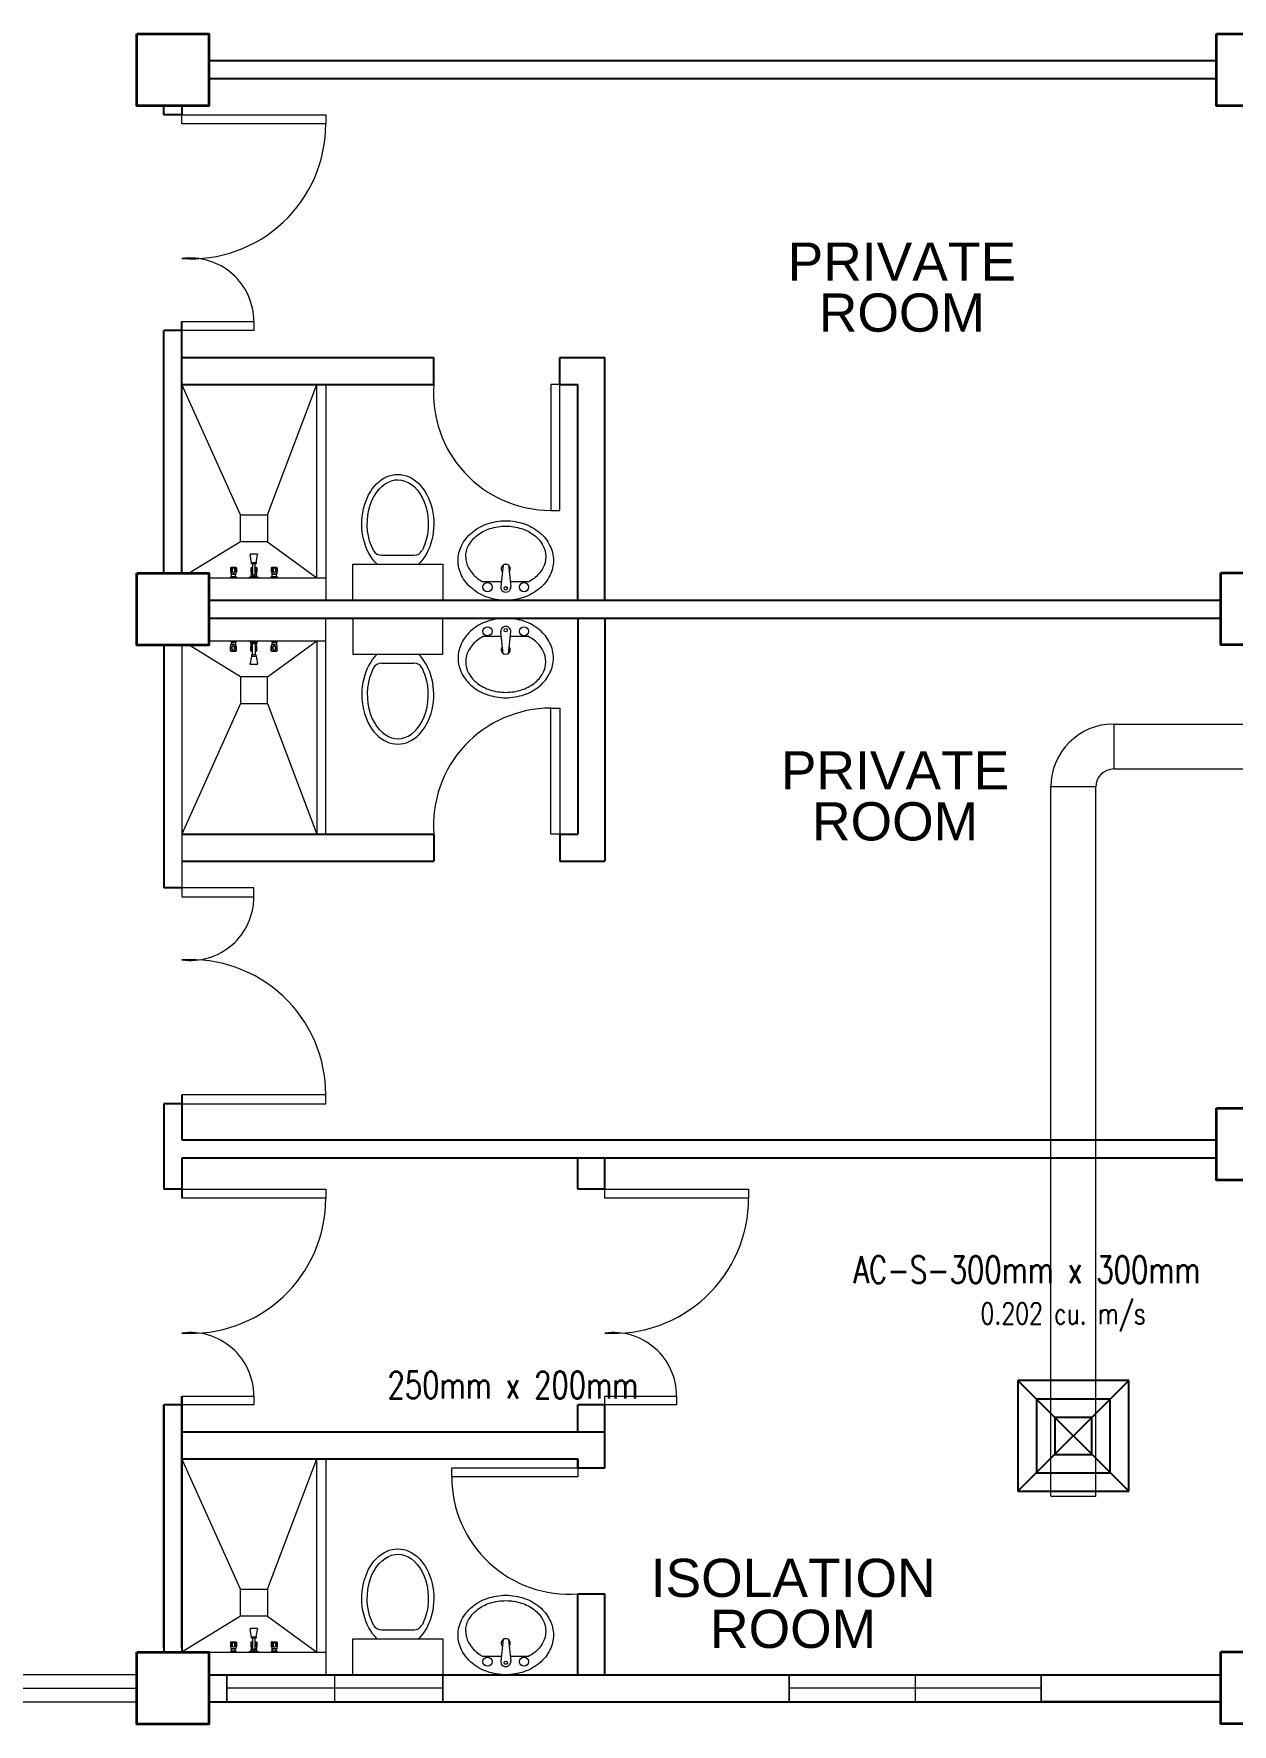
# Model space of a CAD drawing. Header units: millimetres. Extents: x -116 to 421, y 1 to 342.
# Drawn here: x 238.5 to 245.16, y 108.76 to 118.16 of the extents above; entities that cross this region are included whole.
import ezdxf

# ---------------------------------------------------------------- set-up
doc = ezdxf.new("R2010")
doc.units = ezdxf.units.MM
doc.header["$MEASUREMENT"] = 0
doc.layers.add('ahu line', color=7, linetype='Continuous', lineweight=20)
for name, color, linetype in [('diffuser', 7, 'Continuous'), ('ducting label', 7, 'Continuous'), ('label', 7, 'Continuous'), ('Legends', 7, 'Continuous')]:
    doc.layers.add(name, color=color, linetype=linetype)
doc.styles.add('Arch-Dim', font='simplex.shx', dxfattribs={"width": 0.75})
doc.styles.add('SWISSLT175', font='swissl.ttf', dxfattribs={"height": 0.175})

# ---------------------------------------------------------------- blocks, each defined once
blk = doc.blocks.new('AC-S-12')
at = {"layer": 'diffuser'}
for p, q in [((-0.15, 0.15), (0.15, -0.15)), ((0.15, 0.15), (-0.15, -0.15)), ((-0.15, 0.15), (-0.15, -0.15)), ((0.15, 0.15), (-0.15, 0.15)), ((0.15, -0.15), (0.15, 0.15)), ((-0.1, 0.1), (-0.1, -0.1)), ((0.1, 0.1), (-0.1, 0.1)), ((0.1, -0.1), (0.1, 0.1)), ((-0.05, 0.05), (-0.05, -0.05)), ((0.05, 0.05), (-0.05, 0.05)), ((0.05, -0.05), (0.05, 0.05)), ((-0.05, -0.05), (0.05, -0.05)), ((-0.1, -0.1), (0.1, -0.1)), ((-0.15, -0.15), (0.15, -0.15))]:
    blk.add_line(p, q, dxfattribs=at)
for points in [[(-0.3582, 0.3582, 0, 0.0447, 0), (-0.2951, 0.295, 0, 0, 0), (-0.15, 0.15, 0, 0, 0)], [(0.3582, 0.3582, 0, 0.0447, 0), (0.2951, 0.295, 0, 0, 0), (0.15, 0.15, 0, 0, 0)], [(-0.3582, -0.3582, 0, 0.0447, 0), (-0.2951, -0.295, 0, 0, 0), (-0.15, -0.15, 0, 0, 0)], [(0.3582, -0.3582, 0, 0.0447, 0), (0.2951, -0.295, 0, 0, 0), (0.15, -0.15, 0, 0, 0)]]:
    blk.add_lwpolyline(points, format="xyseb", dxfattribs=at)
blk = doc.blocks.new('fcu')
at = {"layer": 'diffuser', "color": 7, "xscale": 2.052644456280903, "yscale": 2.052644456280903, "zscale": 2.052644456280903}
blk.add_blockref('AC-S-12', (0, 0), dxfattribs=at)

msp = doc.modelspace()

# ---------------------------------------------------------------- linework, layer by layer
at = {"color": 8, "lineweight": 25}
for p, q in [((245.0748, 118.0108), (239.4748, 118.0108)), ((245.0748, 117.9108), (239.4748, 117.9108)), ((239.2248, 117.7108), (239.2248, 117.7608)), ((239.3248, 117.7108), (239.2248, 117.7108)), ((239.3248, 117.7608), (239.3248, 117.7108)), ((239.3248, 115.1608), (239.3248, 116.5608)), ((239.2248, 115.1608), (239.2248, 116.5108)), ((239.3248, 116.5108), (239.2248, 116.5108)), ((239.2248, 115.1608), (239.2248, 116.5108)), ((239.4748, 115.0108), (245.0998, 115.0108)), ((239.4748, 114.9108), (245.0998, 114.9108)), ((239.2248, 114.7608), (239.2248, 113.4108)), ((239.3248, 113.4108), (239.2248, 113.4108)), ((239.3248, 112.2608), (239.3248, 112.0108)), ((239.2248, 112.2108), (239.2248, 111.9608)), ((239.3248, 112.2108), (239.2248, 112.2108)), ((239.2248, 111.9608), (239.2248, 111.7358)), ((239.3248, 112.0108), (245.0748, 112.0108)), ((239.3248, 111.9108), (239.3248, 111.6858)), ((239.3248, 111.9108), (245.0748, 111.9108)), ((239.3248, 111.7358), (239.2248, 111.7358)), ((239.3248, 110.5858), (239.3248, 109.1608)), ((239.3248, 109.1858), (239.3248, 110.5858)), ((239.2248, 110.5358), (239.2248, 109.1608)), ((239.2248, 109.1858), (239.2248, 110.5358)), ((239.3248, 110.5358), (239.2248, 110.5358)), ((239.2248, 109.1858), (239.2248, 110.5358)), ((239.4748, 109.0358), (245.0998, 109.0358)), ((239.4748, 108.8858), (245.0998, 108.8858)), ((245.0998, 108.8858), (244.0998, 108.8858))]:
    msp.add_line(p, q, dxfattribs=at)
at = {"color": 8, "lineweight": 25, "ltscale": 0.3}
for p, q in [((239.3248, 116.3608), (240.7248, 116.3608)), ((240.7248, 116.2108), (240.7248, 116.3608)), ((241.4248, 116.3608), (241.6748, 116.3608)), ((241.4248, 116.2108), (241.4248, 116.3608)), ((241.6748, 115.0108), (241.6748, 116.3608)), ((239.3248, 116.2108), (240.7248, 116.2108)), ((241.4248, 116.2108), (241.5248, 116.2108)), ((241.5248, 115.0108), (241.5248, 116.2108)), ((241.5248, 114.9108), (241.5248, 113.7108)), ((241.6748, 114.9108), (241.6748, 113.5608)), ((239.3248, 113.7108), (240.7248, 113.7108)), ((240.7248, 113.7108), (240.7248, 113.5608)), ((241.4248, 113.7108), (241.5248, 113.7108)), ((241.4248, 113.7108), (241.4248, 113.5608)), ((239.3248, 113.5608), (240.7248, 113.5608)), ((241.4248, 113.5608), (241.6748, 113.5608)), ((239.3248, 110.3858), (241.6748, 110.3858)), ((241.4248, 110.3858), (241.6748, 110.3858)), ((241.6748, 110.1858), (241.6748, 110.3858)), ((239.3248, 110.2358), (241.5248, 110.2358)), ((241.4248, 110.2358), (241.5248, 110.2358)), ((241.5248, 110.1858), (241.5248, 110.2358)), ((241.5248, 109.0358), (241.5248, 109.4858)), ((241.6748, 109.0358), (241.6748, 109.4858))]:
    msp.add_line(p, q, dxfattribs=at)
at = {"color": 8, "lineweight": 9, "ltscale": 0.3}
for p, q in [((239.6498, 115.4858), (239.3248, 116.2108)), ((239.7998, 115.4858), (240.0748, 116.2108)), ((239.6498, 115.3358), (239.3655, 115.1608)), ((239.7998, 115.3358), (240.0748, 115.1358)), ((239.7998, 114.5858), (240.0748, 114.7858)), ((239.6498, 114.5858), (239.3655, 114.7608)), ((239.6498, 114.4358), (239.3248, 113.7108)), ((239.7998, 114.4358), (240.0748, 113.7108)), ((239.6498, 109.5108), (239.3248, 110.2358)), ((239.7998, 109.5108), (240.0748, 110.2358)), ((239.6498, 109.3608), (239.3248, 109.1608)), ((239.7998, 109.3608), (240.0748, 109.1608))]:
    msp.add_line(p, q, dxfattribs=at)
at = {"color": 8, "lineweight": 9}
for p, q in [((239.3248, 115.2608), (239.3248, 115.1608)), ((239.7125, 115.2212), (239.704, 115.2631)), ((239.7442, 115.2676), (239.7054, 115.2676)), ((239.7371, 115.2212), (239.7457, 115.2631)), ((240.4342, 115.2608), (240.6152, 115.2608)), ((239.2248, 115.2108), (239.2248, 115.1608)), ((239.5981, 115.193), (239.5945, 115.1911)), ((239.5945, 115.1911), (239.6279, 115.1911)), ((239.5945, 115.1911), (239.5945, 115.1691)), ((239.5945, 115.1691), (239.5967, 115.165)), ((239.5972, 115.1632), (239.5972, 115.1573)), ((239.5972, 115.1573), (239.6252, 115.1574)), ((239.5972, 115.1573), (239.5979, 115.1551)), ((239.5979, 115.1551), (239.6244, 115.1551)), ((239.598, 115.1691), (239.6053, 115.1691)), ((239.5981, 115.1945), (239.6243, 115.1945)), ((239.5981, 115.1945), (239.5981, 115.193)), ((239.5981, 115.193), (239.6243, 115.193)), ((239.5981, 115.1822), (239.5981, 115.1701)), ((239.5998, 115.1433), (239.5998, 115.1551)), ((239.6051, 115.1823), (239.6051, 115.1702)), ((239.6244, 115.1691), (239.6171, 115.1691)), ((239.6172, 115.1823), (239.6172, 115.1702)), ((239.6226, 115.1433), (239.6226, 115.1551)), ((239.6243, 115.1945), (239.6243, 115.193)), ((239.6243, 115.193), (239.6279, 115.1911)), ((239.6243, 115.1822), (239.6243, 115.1701)), ((239.6252, 115.1574), (239.6244, 115.1551)), ((239.6252, 115.1632), (239.6252, 115.1574)), ((239.6279, 115.1691), (239.6257, 115.165)), ((239.6279, 115.1911), (239.6279, 115.1691)), ((239.7422, 115.1512), (239.7074, 115.1512)), ((239.7074, 115.1512), (239.7074, 115.1416)), ((239.7118, 115.193), (239.7082, 115.1911)), ((239.7082, 115.1911), (239.7172, 115.1911)), ((239.7082, 115.1911), (239.7082, 115.1691)), ((239.7082, 115.1691), (239.7104, 115.165)), ((239.7108, 115.1632), (239.7108, 115.1574)), ((239.7108, 115.1574), (239.7173, 115.1574)), ((239.7108, 115.1574), (239.7116, 115.1551)), ((239.7116, 115.1691), (239.7172, 115.1691)), ((239.7116, 115.1551), (239.7173, 115.1551)), ((239.7117, 115.1823), (239.7117, 115.1701)), ((239.7118, 115.1945), (239.7172, 115.1945)), ((239.7118, 115.1945), (239.7118, 115.193)), ((239.7118, 115.193), (239.7172, 115.193)), ((239.7125, 115.2136), (239.7125, 115.2212)), ((239.7125, 115.2212), (239.7371, 115.2212)), ((239.7125, 115.2212), (239.7371, 115.2212)), ((239.7371, 115.2136), (239.7125, 115.2136)), ((239.7135, 115.1512), (239.7135, 115.1551)), ((239.7172, 115.2136), (239.7173, 115.1512)), ((239.7173, 115.1512), (239.7324, 115.1512)), ((239.7324, 115.1512), (239.7324, 115.2136)), ((239.7324, 115.1945), (239.7379, 115.1945)), ((239.7324, 115.193), (239.7379, 115.193)), ((239.7324, 115.1911), (239.7415, 115.1911)), ((239.738, 115.1691), (239.7324, 115.1691)), ((239.7324, 115.1574), (239.7388, 115.1574)), ((239.7324, 115.1551), (239.7381, 115.1551)), ((239.7362, 115.1512), (239.7362, 115.1551)), ((239.7371, 115.2212), (239.7371, 115.2136)), ((239.7379, 115.1945), (239.7379, 115.193)), ((239.7379, 115.193), (239.7415, 115.1911)), ((239.7379, 115.1823), (239.7379, 115.1701)), ((239.7388, 115.1574), (239.7381, 115.1551)), ((239.7388, 115.1632), (239.7388, 115.1574)), ((239.7415, 115.1691), (239.7393, 115.165)), ((239.7415, 115.1911), (239.7415, 115.1691)), ((239.7422, 115.1416), (239.7422, 115.1512)), ((239.8254, 115.193), (239.8218, 115.1911)), ((239.8218, 115.1911), (239.8218, 115.1691)), ((239.8218, 115.1911), (239.8551, 115.1911)), ((239.8218, 115.1691), (239.824, 115.165)), ((239.8244, 115.1632), (239.8244, 115.1574)), ((239.8244, 115.1574), (239.8525, 115.1574)), ((239.8244, 115.1574), (239.8252, 115.1551)), ((239.8252, 115.1691), (239.8326, 115.1691)), ((239.8252, 115.1551), (239.8517, 115.1551)), ((239.8254, 115.1945), (239.8254, 115.193)), ((239.8254, 115.1945), (239.8515, 115.1945)), ((239.8254, 115.193), (239.8515, 115.193)), ((239.8254, 115.1823), (239.8254, 115.1701)), ((239.8271, 115.1434), (239.8271, 115.1551)), ((239.8324, 115.1824), (239.8324, 115.1702)), ((239.8517, 115.1691), (239.8444, 115.1691)), ((239.8445, 115.1824), (239.8445, 115.1702)), ((239.8498, 115.1434), (239.8498, 115.1551)), ((239.8515, 115.1945), (239.8515, 115.193)), ((239.8515, 115.193), (239.8551, 115.1911)), ((239.8515, 115.1823), (239.8515, 115.1701)), ((239.8525, 115.1574), (239.8517, 115.1551)), ((239.8525, 115.1632), (239.8525, 115.1574)), ((239.8551, 115.1691), (239.8529, 115.165)), ((239.8551, 115.1911), (239.8551, 115.1691)), ((240.2748, 115.0108), (240.2748, 115.2108)), ((240.2748, 115.2108), (240.7748, 115.2108)), ((240.7748, 115.2108), (240.7748, 115.0108)), ((241.1103, 115.2087), (241.097, 115.0868)), ((241.1393, 115.2087), (241.1527, 115.0868)), ((239.4748, 115.1358), (240.1248, 115.1358)), ((239.5941, 115.1365), (239.5976, 115.1433)), ((239.5941, 115.1365), (239.6282, 115.1365)), ((239.5941, 115.1365), (239.5941, 115.1358)), ((239.5941, 115.1358), (239.6282, 115.1358)), ((239.5976, 115.1433), (239.6248, 115.1433)), ((239.6282, 115.1365), (239.6248, 115.1433)), ((239.6282, 115.1365), (239.6282, 115.1358)), ((239.7074, 115.1416), (239.6959, 115.1358)), ((239.6959, 115.1358), (239.7538, 115.1358)), ((239.7422, 115.1416), (239.7074, 115.1416)), ((239.7074, 115.1416), (239.7422, 115.1416)), ((239.7538, 115.1358), (239.7422, 115.1416)), ((239.8214, 115.1365), (239.8248, 115.1434)), ((239.8214, 115.1365), (239.8214, 115.1358)), ((239.8214, 115.1365), (239.8555, 115.1365)), ((239.8214, 115.1358), (239.8555, 115.1358)), ((239.8248, 115.1434), (239.8521, 115.1434)), ((239.8555, 115.1365), (239.8521, 115.1434)), ((239.8555, 115.1365), (239.8555, 115.1358)), ((241.1004, 115.1128), (240.9982, 115.1128)), ((240.7748, 115.0108), (240.2748, 115.0108)), ((240.2748, 114.9108), (240.2748, 114.7108)), ((240.7748, 114.9108), (240.2748, 114.9108)), ((240.7748, 114.7108), (240.7748, 114.9108)), ((239.4748, 114.7858), (240.1248, 114.7858)), ((239.5941, 114.7858), (239.6282, 114.7858)), ((239.5941, 114.785), (239.5941, 114.7858)), ((239.5941, 114.785), (239.6282, 114.785)), ((239.5941, 114.785), (239.5976, 114.7782)), ((239.5976, 114.7782), (239.6248, 114.7782)), ((239.5998, 114.7782), (239.5998, 114.7665)), ((239.6226, 114.7782), (239.6226, 114.7665)), ((239.6282, 114.785), (239.6248, 114.7782)), ((239.6282, 114.785), (239.6282, 114.7858)), ((239.7074, 114.78), (239.6959, 114.7858)), ((239.6959, 114.7858), (239.7538, 114.7858)), ((239.7422, 114.78), (239.7074, 114.78)), ((239.7074, 114.7703), (239.7074, 114.78)), ((239.7074, 114.78), (239.7422, 114.78)), ((239.7538, 114.7858), (239.7422, 114.78)), ((239.7422, 114.78), (239.7422, 114.7703)), ((239.8214, 114.785), (239.8214, 114.7858)), ((239.8214, 114.7858), (239.8555, 114.7858)), ((239.8214, 114.785), (239.8248, 114.7782)), ((239.8214, 114.785), (239.8555, 114.785)), ((239.8248, 114.7782), (239.8521, 114.7782)), ((239.8271, 114.7782), (239.8271, 114.7664)), ((239.8498, 114.7782), (239.8498, 114.7664)), ((239.8555, 114.785), (239.8521, 114.7782)), ((239.8555, 114.785), (239.8555, 114.7858)), ((241.1004, 114.8088), (240.9982, 114.8088)), ((241.1103, 114.7129), (241.097, 114.8347)), ((241.1393, 114.7129), (241.1527, 114.8347)), ((239.5945, 114.7525), (239.5967, 114.7565)), ((239.5945, 114.7305), (239.5945, 114.7525)), ((239.5945, 114.7305), (239.6279, 114.7305)), ((239.5981, 114.7286), (239.5945, 114.7305)), ((239.5972, 114.7642), (239.5979, 114.7665)), ((239.5972, 114.7642), (239.6252, 114.7642)), ((239.5972, 114.7583), (239.5972, 114.7642)), ((239.5979, 114.7665), (239.6244, 114.7665)), ((239.598, 114.7525), (239.6053, 114.7525)), ((239.5981, 114.7393), (239.5981, 114.7514)), ((239.5981, 114.7286), (239.6243, 114.7286)), ((239.5981, 114.7271), (239.5981, 114.7286)), ((239.5981, 114.7271), (239.6243, 114.7271)), ((239.6051, 114.7392), (239.6051, 114.7513)), ((239.6244, 114.7524), (239.6171, 114.7524)), ((239.6172, 114.7392), (239.6172, 114.7513)), ((239.6243, 114.7393), (239.6243, 114.7514)), ((239.6243, 114.7286), (239.6279, 114.7305)), ((239.6243, 114.7271), (239.6243, 114.7286)), ((239.6252, 114.7642), (239.6244, 114.7665)), ((239.6252, 114.7583), (239.6252, 114.7642)), ((239.6279, 114.7524), (239.6257, 114.7565)), ((239.6279, 114.7305), (239.6279, 114.7524)), ((239.7125, 114.7004), (239.704, 114.6585)), ((239.7422, 114.7703), (239.7074, 114.7703)), ((239.7082, 114.7524), (239.7104, 114.7565)), ((239.7082, 114.7305), (239.7082, 114.7524)), ((239.7082, 114.7305), (239.7172, 114.7305)), ((239.7118, 114.7286), (239.7082, 114.7305)), ((239.7108, 114.7642), (239.7116, 114.7665)), ((239.7108, 114.7642), (239.7173, 114.7642)), ((239.7108, 114.7583), (239.7108, 114.7642)), ((239.7116, 114.7665), (239.7173, 114.7665)), ((239.7116, 114.7524), (239.7172, 114.7524)), ((239.7117, 114.7393), (239.7117, 114.7514)), ((239.7118, 114.7286), (239.7172, 114.7286)), ((239.7118, 114.7271), (239.7118, 114.7286)), ((239.7118, 114.7271), (239.7172, 114.7271)), ((239.7125, 114.708), (239.7125, 114.7004)), ((239.7371, 114.708), (239.7125, 114.708)), ((239.7125, 114.7004), (239.7371, 114.7004)), ((239.7125, 114.7004), (239.7371, 114.7004)), ((239.7135, 114.7703), (239.7135, 114.7665)), ((239.7172, 114.708), (239.7173, 114.7703)), ((239.7173, 114.7703), (239.7324, 114.7703)), ((239.7324, 114.7703), (239.7324, 114.708)), ((239.7324, 114.7665), (239.7381, 114.7665)), ((239.7324, 114.7642), (239.7388, 114.7642)), ((239.738, 114.7524), (239.7324, 114.7524)), ((239.7324, 114.7305), (239.7415, 114.7305)), ((239.7324, 114.7286), (239.7379, 114.7286)), ((239.7324, 114.7271), (239.7379, 114.7271)), ((239.7362, 114.7703), (239.7362, 114.7665)), ((239.7371, 114.7004), (239.7371, 114.708)), ((239.7371, 114.7004), (239.7457, 114.6585)), ((239.7379, 114.7393), (239.7379, 114.7514)), ((239.7379, 114.7286), (239.7415, 114.7305)), ((239.7379, 114.7271), (239.7379, 114.7286)), ((239.7388, 114.7642), (239.7381, 114.7665)), ((239.7388, 114.7583), (239.7388, 114.7642)), ((239.7415, 114.7524), (239.7393, 114.7565)), ((239.7415, 114.7305), (239.7415, 114.7524)), ((239.8218, 114.7524), (239.824, 114.7565)), ((239.8218, 114.7305), (239.8218, 114.7524)), ((239.8254, 114.7286), (239.8218, 114.7305)), ((239.8218, 114.7305), (239.8551, 114.7305)), ((239.8244, 114.7642), (239.8252, 114.7664)), ((239.8244, 114.7583), (239.8244, 114.7642)), ((239.8244, 114.7642), (239.8525, 114.7642)), ((239.8252, 114.7664), (239.8517, 114.7664)), ((239.8252, 114.7524), (239.8326, 114.7524)), ((239.8254, 114.7393), (239.8254, 114.7514)), ((239.8254, 114.727), (239.8254, 114.7286)), ((239.8254, 114.7286), (239.8515, 114.7286)), ((239.8254, 114.727), (239.8515, 114.727)), ((239.8324, 114.7392), (239.8324, 114.7513)), ((239.8517, 114.7524), (239.8444, 114.7524)), ((239.8445, 114.7392), (239.8445, 114.7513)), ((239.8515, 114.7393), (239.8515, 114.7514)), ((239.8515, 114.7286), (239.8551, 114.7305)), ((239.8515, 114.727), (239.8515, 114.7286)), ((239.8525, 114.7642), (239.8517, 114.7664)), ((239.8525, 114.7583), (239.8525, 114.7642)), ((239.8551, 114.7524), (239.8529, 114.7565)), ((239.8551, 114.7305), (239.8551, 114.7524)), ((240.2748, 114.7108), (240.7748, 114.7108)), ((239.7442, 114.6539), (239.7054, 114.6539)), ((240.4342, 114.6608), (240.6152, 114.6608)), ((239.2248, 111.7358), (239.2248, 111.7858)), ((239.7125, 109.2462), (239.704, 109.2881)), ((239.7442, 109.2926), (239.7054, 109.2926)), ((239.7125, 109.2386), (239.7125, 109.2462)), ((239.7125, 109.2462), (239.7371, 109.2462)), ((239.7125, 109.2462), (239.7371, 109.2462)), ((239.7371, 109.2386), (239.7125, 109.2386)), ((239.7172, 109.2386), (239.7173, 109.1762)), ((239.7324, 109.1762), (239.7324, 109.2386)), ((239.7371, 109.2462), (239.7457, 109.2881)), ((239.7371, 109.2462), (239.7371, 109.2386)), ((240.2748, 109.0358), (240.2748, 109.2358)), ((240.2748, 109.2358), (240.7748, 109.2358)), ((240.4342, 109.2858), (240.6152, 109.2858)), ((240.7748, 109.2358), (240.7748, 109.0358)), ((241.1103, 109.2337), (241.097, 109.1118)), ((241.1393, 109.2337), (241.1527, 109.1118)), ((239.4748, 109.1608), (240.1248, 109.1608)), ((239.5941, 109.1615), (239.5976, 109.1683)), ((239.5941, 109.1615), (239.6282, 109.1615)), ((239.5941, 109.1615), (239.5941, 109.1608)), ((239.5941, 109.1608), (239.6282, 109.1608)), ((239.5981, 109.218), (239.5945, 109.2161)), ((239.5945, 109.2161), (239.6279, 109.2161)), ((239.5945, 109.2161), (239.5945, 109.1941)), ((239.5945, 109.1941), (239.5967, 109.19)), ((239.5972, 109.1882), (239.5972, 109.1823)), ((239.5972, 109.1823), (239.6252, 109.1824)), ((239.5972, 109.1823), (239.5979, 109.1801)), ((239.5976, 109.1683), (239.6248, 109.1683)), ((239.5979, 109.1801), (239.6244, 109.1801)), ((239.598, 109.1941), (239.6053, 109.1941)), ((239.5981, 109.2195), (239.6243, 109.2195)), ((239.5981, 109.2195), (239.5981, 109.218)), ((239.5981, 109.218), (239.6243, 109.218)), ((239.5981, 109.2072), (239.5981, 109.1951)), ((239.5998, 109.1683), (239.5998, 109.1801)), ((239.6051, 109.2073), (239.6051, 109.1952)), ((239.6244, 109.1941), (239.6171, 109.1941)), ((239.6172, 109.2073), (239.6172, 109.1952)), ((239.6226, 109.1683), (239.6226, 109.1801)), ((239.6243, 109.2195), (239.6243, 109.218)), ((239.6243, 109.218), (239.6279, 109.2161)), ((239.6243, 109.2072), (239.6243, 109.1951)), ((239.6252, 109.1824), (239.6244, 109.1801)), ((239.6282, 109.1615), (239.6248, 109.1683)), ((239.6252, 109.1882), (239.6252, 109.1824)), ((239.6279, 109.1941), (239.6257, 109.19)), ((239.6279, 109.2161), (239.6279, 109.1941)), ((239.6282, 109.1615), (239.6282, 109.1608)), ((239.7074, 109.1666), (239.6959, 109.1608)), ((239.6959, 109.1608), (239.7538, 109.1608)), ((239.7422, 109.1762), (239.7074, 109.1762)), ((239.7074, 109.1762), (239.7074, 109.1666)), ((239.7422, 109.1666), (239.7074, 109.1666)), ((239.7074, 109.1666), (239.7422, 109.1666)), ((239.7118, 109.218), (239.7082, 109.2161)), ((239.7082, 109.2161), (239.7172, 109.2161)), ((239.7082, 109.2161), (239.7082, 109.1941)), ((239.7082, 109.1941), (239.7104, 109.19)), ((239.7108, 109.1882), (239.7108, 109.1824)), ((239.7108, 109.1824), (239.7173, 109.1824)), ((239.7108, 109.1824), (239.7116, 109.1801)), ((239.7116, 109.1941), (239.7172, 109.1941)), ((239.7116, 109.1801), (239.7173, 109.1801)), ((239.7117, 109.2073), (239.7117, 109.1951)), ((239.7118, 109.2195), (239.7172, 109.2195)), ((239.7118, 109.2195), (239.7118, 109.218)), ((239.7118, 109.218), (239.7172, 109.218)), ((239.7135, 109.1762), (239.7135, 109.1801)), ((239.7173, 109.1762), (239.7324, 109.1762)), ((239.7324, 109.2195), (239.7379, 109.2195)), ((239.7324, 109.218), (239.7379, 109.218)), ((239.7324, 109.2161), (239.7415, 109.2161)), ((239.738, 109.1941), (239.7324, 109.1941)), ((239.7324, 109.1824), (239.7388, 109.1824)), ((239.7324, 109.1801), (239.7381, 109.1801)), ((239.7362, 109.1762), (239.7362, 109.1801)), ((239.7379, 109.2195), (239.7379, 109.218)), ((239.7379, 109.218), (239.7415, 109.2161)), ((239.7379, 109.2073), (239.7379, 109.1951)), ((239.7388, 109.1824), (239.7381, 109.1801)), ((239.7388, 109.1882), (239.7388, 109.1824)), ((239.7415, 109.1941), (239.7393, 109.19)), ((239.7415, 109.2161), (239.7415, 109.1941)), ((239.7422, 109.1666), (239.7422, 109.1762)), ((239.7538, 109.1608), (239.7422, 109.1666)), ((239.8214, 109.1615), (239.8248, 109.1684)), ((239.8214, 109.1615), (239.8214, 109.1608)), ((239.8214, 109.1615), (239.8555, 109.1615)), ((239.8214, 109.1608), (239.8555, 109.1608)), ((239.8254, 109.218), (239.8218, 109.2161)), ((239.8218, 109.2161), (239.8218, 109.1941)), ((239.8218, 109.2161), (239.8551, 109.2161)), ((239.8218, 109.1941), (239.824, 109.19)), ((239.8244, 109.1882), (239.8244, 109.1824)), ((239.8244, 109.1824), (239.8525, 109.1824)), ((239.8244, 109.1824), (239.8252, 109.1801)), ((239.8248, 109.1684), (239.8521, 109.1684)), ((239.8252, 109.1941), (239.8326, 109.1941)), ((239.8252, 109.1801), (239.8517, 109.1801)), ((239.8254, 109.2195), (239.8254, 109.218)), ((239.8254, 109.2195), (239.8515, 109.2195)), ((239.8254, 109.218), (239.8515, 109.218)), ((239.8254, 109.2073), (239.8254, 109.1951)), ((239.8271, 109.1684), (239.8271, 109.1801)), ((239.8324, 109.2074), (239.8324, 109.1952)), ((239.8517, 109.1941), (239.8444, 109.1941)), ((239.8445, 109.2074), (239.8445, 109.1952)), ((239.8498, 109.1684), (239.8498, 109.1801)), ((239.8515, 109.2195), (239.8515, 109.218)), ((239.8515, 109.218), (239.8551, 109.2161)), ((239.8515, 109.2073), (239.8515, 109.1951)), ((239.8525, 109.1824), (239.8517, 109.1801)), ((239.8555, 109.1615), (239.8521, 109.1684)), ((239.8525, 109.1882), (239.8525, 109.1824)), ((239.8551, 109.1941), (239.8529, 109.19)), ((239.8551, 109.2161), (239.8551, 109.1941)), ((239.8555, 109.1615), (239.8555, 109.1608)), ((241.1004, 109.1378), (240.9982, 109.1378)), ((239.0748, 109.0358), (236.3748, 109.0358)), ((236.3748, 108.9608), (239.0748, 108.9608)), ((239.4748, 109.0358), (239.5748, 109.0358)), ((239.5748, 109.0358), (239.5748, 108.8858)), ((240.7748, 108.9608), (239.5748, 108.9608)), ((240.1748, 108.8858), (240.1748, 109.0358)), ((240.7748, 109.0358), (240.2748, 109.0358)), ((240.7748, 108.8858), (240.7748, 109.0358)), ((242.6998, 109.0358), (242.6998, 108.8858)), ((244.0998, 108.9608), (242.6998, 108.9608)), ((243.3998, 109.0358), (243.3998, 108.8858)), ((244.0998, 108.8858), (244.0998, 109.0358)), ((236.3748, 108.8858), (239.0748, 108.8858)), ((239.5748, 108.8858), (240.1748, 108.8858)), ((240.1748, 108.8858), (240.7748, 108.8858))]:
    msp.add_line(p, q, dxfattribs=at)
at = {"color": 8, "lineweight": 13}
for p, q in [((239.3248, 114.7608), (239.3248, 113.3608)), ((239.3248, 111.7858), (239.3248, 111.7358))]:
    msp.add_line(p, q, dxfattribs=at)
at = {"color": 8, "linetype": 'Continuous', "lineweight": 25}
for p, q in [((241.5248, 111.7358), (241.5248, 111.9108)), ((241.6748, 111.7358), (241.6748, 111.9108)), ((241.6748, 111.7358), (241.5248, 111.7358)), ((241.5248, 110.3858), (241.5248, 110.5358)), ((241.6748, 110.5358), (241.5248, 110.5358)), ((241.6748, 110.3858), (241.6748, 110.5358)), ((241.5248, 110.2358), (241.5248, 110.1858)), ((241.5248, 110.1858), (241.6748, 110.1858)), ((241.5248, 109.4858), (241.6748, 109.4858))]:
    msp.add_line(p, q, dxfattribs=at)
at = {"color": 8, "lineweight": 35}
for points in [[(239.0748, 118.1608), (239.4748, 118.1608), (239.4748, 117.7608), (239.0748, 117.7608)], [(245.0748, 118.1608), (245.4748, 118.1608), (245.4748, 117.7608), (245.0748, 117.7608)], [(239.0748, 115.1608), (239.4748, 115.1608), (239.4748, 114.7608), (239.0748, 114.7608)], [(245.0998, 115.1629), (245.4998, 115.1629), (245.4998, 114.7629), (245.0998, 114.7629)], [(245.0748, 112.1858), (245.4748, 112.1858), (245.4748, 111.7858), (245.0748, 111.7858)], [(239.0748, 109.1608), (239.4748, 109.1608), (239.4748, 108.7608), (239.0748, 108.7608)], [(245.0998, 109.1629), (245.4998, 109.1629), (245.4998, 108.7629), (245.0998, 108.7629)]]:
    msp.add_lwpolyline(points, close=True, dxfattribs=at)
at = {"color": 8, "lineweight": 13, "ltscale": 0.03}
for points in [[(239.3248, 117.6608), (239.3248, 117.7108), (240.1248, 117.7108), (240.1248, 117.6608)], [(239.3248, 116.5108), (239.3248, 116.5608), (239.7248, 116.5608), (239.7248, 116.5108)], [(241.4248, 116.2108), (241.3748, 116.2108), (241.3748, 115.5108), (241.4248, 115.5108)], [(241.4248, 113.7108), (241.3748, 113.7108), (241.3748, 114.4108), (241.4248, 114.4108)], [(239.3248, 113.4108), (239.3248, 113.3608), (239.7248, 113.3608), (239.7248, 113.4108)], [(239.3248, 112.2608), (239.3248, 112.2108), (240.1248, 112.2108), (240.1248, 112.2608)], [(239.3248, 111.6858), (239.3248, 111.7358), (240.1248, 111.7358), (240.1248, 111.6858)], [(241.6748, 111.6858), (241.6748, 111.7358), (242.4748, 111.7358), (242.4748, 111.6858)], [(239.3248, 110.5358), (239.3248, 110.5858), (239.7248, 110.5858), (239.7248, 110.5358)], [(241.6748, 110.5358), (241.6748, 110.5858), (242.0748, 110.5858), (242.0748, 110.5358)], [(241.5248, 110.1858), (241.5248, 110.1358), (240.8248, 110.1358), (240.8248, 110.1858)]]:
    msp.add_lwpolyline(points, close=True, dxfattribs=at)
at = {"color": 8, "lineweight": 9, "ltscale": 0.3}
for points in [[(240.0748, 115.1358), (240.0748, 116.2108), (240.1248, 116.2108), (240.1248, 115.0108), (240.1248, 115.0108)], [(240.0748, 114.7858), (240.0748, 113.7108), (240.1248, 113.7108), (240.1248, 114.9108), (240.1248, 114.9108)], [(240.0748, 109.1608), (240.0748, 110.2358), (240.1248, 110.2358), (240.1248, 109.0358), (240.1248, 109.0358)]]:
    msp.add_lwpolyline(points, dxfattribs=at)
at = {"color": 8, "lineweight": 9, "ltscale": 0.03}
for points in [[(239.7998, 115.3358), (239.6498, 115.3358), (239.6498, 115.4858), (239.7998, 115.4858)], [(239.7998, 114.5858), (239.6498, 114.5858), (239.6498, 114.4358), (239.7998, 114.4358)], [(239.7998, 109.3608), (239.6498, 109.3608), (239.6498, 109.5108), (239.7998, 109.5108)]]:
    msp.add_lwpolyline(points, close=True, dxfattribs=at)
at = {"color": 8, "lineweight": 9}
for points in [[(240.8598, 115.2318, -0.11576), (240.8792, 115.3143, -0.104047), (240.9374, 115.388, -0.090875), (241.0214, 115.4354, -0.083344), (241.1248, 115.4528, -0.083344), (241.2283, 115.4354, -0.090875), (241.3122, 115.388, -0.104047), (241.3705, 115.3143, -0.11576), (241.3898, 115.2318, -0.11576), (241.3705, 115.1493, -0.104047), (241.3122, 115.0755, -0.090875), (241.2283, 115.0281, -0.083344), (241.1248, 115.0108, -0.083344), (241.0214, 115.0281, -0.090875), (240.9374, 115.0755, -0.104047), (240.8792, 115.1493, -0.11576)], [(240.8598, 114.6898, 0.11576), (240.8792, 114.6073, 0.104047), (240.9374, 114.5335, 0.090875), (241.0214, 114.4861, 0.083344), (241.1248, 114.4688, 0.083344), (241.2283, 114.4861, 0.090875), (241.3122, 114.5335, 0.104047), (241.3705, 114.6073, 0.11576), (241.3898, 114.6898, 0.11576), (241.3705, 114.7723, 0.104047), (241.3122, 114.846, 0.090875), (241.2283, 114.8934, 0.083344), (241.1248, 114.9108, 0.083344), (241.0214, 114.8934, 0.090875), (240.9374, 114.846, 0.104047), (240.8792, 114.7723, 0.11576)], [(240.8598, 109.2568, -0.11576), (240.8792, 109.3393, -0.104047), (240.9374, 109.413, -0.090875), (241.0214, 109.4604, -0.083344), (241.1248, 109.4778, -0.083344), (241.2283, 109.4604, -0.090875), (241.3122, 109.413, -0.104047), (241.3705, 109.3393, -0.11576), (241.3898, 109.2568, -0.11576), (241.3705, 109.1743, -0.104047), (241.3122, 109.1005, -0.090875), (241.2283, 109.0531, -0.083344), (241.1248, 109.0358, -0.083344), (241.0214, 109.0531, -0.090875), (240.9374, 109.1005, -0.104047), (240.8792, 109.1743, -0.11576)]]:
    msp.add_lwpolyline(points, format="xyb", close=True, dxfattribs=at)
for points in [[(240.9023, 115.2528, -0.124838), (240.9182, 115.3153, -0.105788), (240.9675, 115.373, -0.086697), (241.0372, 115.4092, -0.076776), (241.1248, 115.4228, -0.076776), (241.2124, 115.4092, -0.086697), (241.2822, 115.373, -0.105788), (241.3315, 115.3153, -0.124838), (241.3473, 115.2528, -0.124838), (241.3315, 115.1902, -0.105788), (241.2822, 115.1326, -0.040067), (241.2514, 115.1128), (241.1492, 115.1128, -0.040067)], [(240.9023, 114.6688, 0.124838), (240.9182, 114.6062, 0.105788), (240.9675, 114.5486, 0.086697), (241.0372, 114.5123, 0.076776), (241.1248, 114.4988, 0.076776), (241.2124, 114.5123, 0.086697), (241.2822, 114.5486, 0.105788), (241.3315, 114.6062, 0.124838), (241.3473, 114.6688, 0.124838), (241.3315, 114.7313, 0.105788), (241.2822, 114.789, 0.040067), (241.2514, 114.8088), (241.1492, 114.8088, 0.040067)], [(240.9023, 109.2778, -0.124838), (240.9182, 109.3403, -0.105788), (240.9675, 109.398, -0.086697), (241.0372, 109.4342, -0.076776), (241.1248, 109.4478, -0.076776), (241.2124, 109.4342, -0.086697), (241.2822, 109.398, -0.105788), (241.3315, 109.3403, -0.124838), (241.3473, 109.2778, -0.124838), (241.3315, 109.2152, -0.105788), (241.2822, 109.1576, -0.040067), (241.2514, 109.1378), (241.1492, 109.1378, -0.040067)]]:
    msp.add_lwpolyline(points, format="xyb", dxfattribs=at)
for points in [[(239.5748, 109.0358), (240.7748, 109.0358), (240.7748, 108.8858), (239.5748, 108.8858)], [(242.6998, 109.0358), (244.0998, 109.0358), (244.0998, 108.8858), (242.6998, 108.8858)]]:
    msp.add_lwpolyline(points, close=True, dxfattribs=at)
for centre, radius in [((241.0232, 115.0838), 0.0255), ((241.1248, 115.0773), 0.0095), ((241.2264, 115.0838), 0.0255), ((241.0232, 114.8378), 0.0255), ((241.1248, 114.8443), 0.0095), ((241.2264, 114.8378), 0.0255), ((241.0232, 109.1088), 0.0255), ((241.2264, 109.1088), 0.0255), ((241.1248, 109.1023), 0.0095)]:
    msp.add_circle(centre, radius, dxfattribs=at)
at = {"color": 8, "lineweight": 13, "ltscale": 0.03}
for centre, radius, start, end in [((239.3733, 117.6608), 0.7516, 266.30478, 0), ((239.3717, 116.5608), 0.3531, 0, 97.62815), ((241.3748, 116.1626), 0.6518, 175.75781, 270), ((241.3748, 113.759), 0.6518, 90, 184.24219), ((239.3717, 113.3608), 0.3531, 262.37185, 0), ((239.3733, 112.2608), 0.7516, 0, 93.69522), ((239.3733, 111.6858), 0.7516, 266.30478, 0), ((241.7233, 111.6858), 0.7516, 266.30478, 0), ((239.3717, 110.5858), 0.3531, 0, 97.62815), ((241.7217, 110.5858), 0.3531, 0, 97.62815), ((241.4766, 110.1358), 0.6518, 180, 274.24219)]:
    msp.add_arc(centre, radius, start, end, dxfattribs=at)
at = {"color": 8, "lineweight": 9}
for centre, radius, start, end in [((240.4342, 115.3108), 0.05, 208.15006, 270), ((240.6152, 115.3108), 0.05, 270, 331.99164), ((241.0336, 115.2528), 0.1313, 180, 208.46356), ((241.0775, 115.2766), 0.1812, 208.46356, 232.61855), ((241.1248, 115.1857), 0.025, 126.30681, 221.20218), ((241.1248, 115.115), 0.0948, 81.20259, 98.79741), ((241.1248, 115.1857), 0.025, 71.37929, 108.62071), ((241.1248, 115.1857), 0.025, 318.79782, 53.69319), ((241.1062, 115.314), 0.2284, 232.61855, 241.79625), ((241.1248, 115.0838), 0.028, 173.75449, 6.24551), ((241.0775, 114.645), 0.1812, 127.38145, 151.53644), ((241.1062, 114.6075), 0.2284, 118.20375, 127.38145), ((241.1248, 114.8378), 0.028, 353.75449, 186.24551), ((241.0336, 114.6688), 0.1313, 151.53644, 180), ((241.1248, 114.7358), 0.025, 138.79782, 233.69319), ((241.1248, 114.8066), 0.0948, 261.20259, 278.79741), ((241.1248, 114.7358), 0.025, 251.37929, 288.62071), ((241.1248, 114.7358), 0.025, 306.30681, 41.20218), ((240.4342, 114.6108), 0.05, 90, 151.84994), ((240.6152, 114.6108), 0.05, 28.00836, 90), ((240.4342, 109.3358), 0.05, 208.15006, 270), ((240.6152, 109.3358), 0.05, 270, 331.99164), ((241.0336, 109.2778), 0.1313, 180, 208.46356), ((241.1248, 109.2107), 0.025, 126.30681, 221.20218), ((241.1248, 109.14), 0.0948, 81.20259, 98.79741), ((241.1248, 109.2107), 0.025, 71.37929, 108.62071), ((241.1248, 109.2107), 0.025, 318.79782, 53.69319), ((241.0775, 109.3016), 0.1812, 208.46356, 232.61855), ((241.1062, 109.339), 0.2284, 232.61855, 241.79625), ((241.1248, 109.1088), 0.028, 173.75449, 6.24551)]:
    msp.add_arc(centre, radius, start, end, dxfattribs=at)
at = {"color": 8, "lineweight": 9, "extrusion": (0, 0, -1)}
for centre in [(240.5248, 115.4358), (240.5248, 109.4608)]:
    msp.add_ellipse(centre, major_axis=(0, -0.275), ratio=0.727273, start_param=0.612555, end_param=5.670631, dxfattribs=at)
at = {"color": 8, "lineweight": 9}
for centre, major_axis, ratio, start_param, end_param in [((239.7075, 115.2644), (-0.00268, 0.00268), 1, -0.216453, 1.153609), ((239.5855, 114.7401), (0.00896, 0.00896), 1, -1.559299, -0.848214), ((239.5829, 114.7454), (0.0118, 0.0118), 1, -0.264769, -0.132543), ((239.5934, 114.7583), (0.00268, -0.00268), 1, 0.291344, 0.785286), ((239.5943, 114.7514), (0.00268, 0.00268), 1, -0.785511, -0.157871), ((239.6089, 114.7513), (0.00268, -0.00268), 1, 3.299239, 3.926878), ((239.6155, 114.74), (0.00738, -0.00738), 1, 4.000472, 4.78527), ((239.616, 114.7462), (0.00887, 0.00887), 1, 1.36743, 1.728443), ((239.6112, 114.7349), (0.00268, -0.00268), 1, 4.78527, 6.21008), ((239.6112, 114.7535), (0.00268, 0.00268), 1, 0.203142, 1.36743), ((239.6064, 114.7462), (0.00887, -0.00887), 1, 1.412925, 1.773938), ((239.6068, 114.74), (0.00738, 0.00738), 1, 4.639283, 5.424081), ((239.6135, 114.7513), (0.00268, -0.00268), 1, 0.785286, 1.412925), ((239.6281, 114.7514), (0.00268, -0.00268), 1, 3.299239, 3.926878), ((239.6369, 114.7401), (0.00896, -0.00896), 1, 3.989582, 4.700667), ((239.6394, 114.7454), (0.0118, 0.0118), 1, 1.703115, 1.83534), ((239.629, 114.7583), (0.00268, -0.00268), 1, 3.926878, 4.42082), ((239.6991, 114.7401), (0.00896, -0.00896), 1, 0.011497, 0.722582), ((239.6966, 114.7454), (0.0118, -0.0118), 1, 1.306028, 1.438253), ((239.707, 114.7583), (0.00268, 0.00268), 1, -1.279452, -0.785511), ((239.708, 114.7514), (0.00268, 0.00268), 1, -0.785511, -0.157871), ((239.7417, 114.7514), (0.00268, -0.00268), 1, 3.299239, 3.926878), ((239.7506, 114.7401), (0.00896, 0.00896), 1, 2.418785, 3.129871), ((239.7531, 114.7454), (0.0118, -0.0118), 1, 3.273911, 3.406137), ((239.7426, 114.7583), (0.00268, -0.00268), 1, 3.926878, 4.42082), ((239.8127, 114.7401), (0.00896, 0.00896), 1, -1.559299, -0.848214), ((239.8102, 114.7454), (0.0118, 0.0118), 1, -0.264769, -0.132543), ((239.8207, 114.7583), (0.00268, 0.00268), 1, -1.279452, -0.785511), ((239.8216, 114.7514), (0.00268, -0.00268), 1, 0.785286, 1.412925), ((239.8362, 114.7513), (0.00268, -0.00268), 1, 3.299239, 3.926878), ((239.8428, 114.7399), (0.00738, -0.00738), 1, 4.000472, 4.78527), ((239.8433, 114.7462), (0.00887, -0.00887), 1, 2.938226, 3.299239), ((239.8385, 114.7349), (0.00268, 0.00268), 1, 3.214474, 4.639283), ((239.8385, 114.7535), (0.00268, 0.00268), 1, 0.203142, 1.36743), ((239.8336, 114.7462), (0.00887, 0.00887), 1, -0.157871, 0.203142), ((239.8341, 114.7399), (0.00738, -0.00738), 1, 6.21008, 6.994878), ((239.8407, 114.7513), (0.00268, -0.00268), 1, 0.785286, 1.412925), ((239.8553, 114.7514), (0.00268, 0.00268), 1, 1.728443, 2.356082), ((239.8642, 114.7401), (0.00896, 0.00896), 1, 2.418785, 3.129871), ((239.8667, 114.7454), (0.0118, 0.0118), 1, 1.703115, 1.83534), ((239.8563, 114.7583), (0.00268, 0.00268), 1, 2.356082, 2.850023), ((240.5248, 114.4858), (0, 0.275), 0.727273, 0.612555, 5.670631), ((239.7421, 114.6571), (0.00268, -0.00268), 1, 6.066508, 7.43657), ((239.7075, 109.2894), (-0.00268, 0.00268), 1, -0.216453, 1.153609)]:
    msp.add_ellipse(centre, major_axis=major_axis, ratio=ratio, start_param=start_param, end_param=end_param, dxfattribs=at)
at = {"color": 8, "lineweight": 9, "extrusion": (4.99074e-41, 2.88216e-41, -1)}
for centre, major_axis, start_param, end_param in [((239.7421, 115.2644), (-0.00268, 0.00268), 1.354119, 2.724181), ((239.5855, 115.1814), (0.00896, 0.00896), 0.011497, 0.722582), ((239.5829, 115.1762), (-0.0118, 0.0118), 2.876824, 3.009049), ((239.5934, 115.1632), (-0.00268, 0.00268), 1.862141, 2.356082), ((239.5943, 115.1701), (-0.00268, 0.00268), 2.356082, 2.983721), ((239.6155, 115.1816), (0.00738, 0.00738), 4.000472, 4.78527), ((239.6089, 115.1702), (0.00268, 0.00268), 3.299239, 3.926878), ((239.616, 115.1753), (-0.00887, 0.00887), 4.509022, 4.870036), ((239.6112, 115.1866), (0.00268, 0.00268), -1.497915, -0.073106), ((239.6112, 115.168), (0.00268, 0.00268), 1.773938, 2.938226), ((239.6064, 115.1753), (-0.00887, 0.00887), 2.983721, 3.344735), ((239.6068, 115.1816), (-0.00738, 0.00738), 1.497691, 2.282489), ((239.6135, 115.1702), (0.00268, 0.00268), 0.785286, 1.412925), ((239.6369, 115.1814), (-0.00896, 0.00896), 5.560378, 6.271464), ((239.6281, 115.1701), (-0.00268, 0.00268), 4.870036, 5.497675), ((239.6394, 115.1762), (0.0118, 0.0118), 3.273911, 3.406137), ((239.629, 115.1632), (-0.00268, 0.00268), 5.497675, 5.991616), ((239.6991, 115.1815), (0.00896, 0.00896), 0.011497, 0.722582), ((239.6966, 115.1762), (-0.0118, 0.0118), 2.876824, 3.009049), ((239.707, 115.1632), (0.00268, 0.00268), 0.291344, 0.785286), ((239.708, 115.1701), (0.00268, 0.00268), 0.785286, 1.412925), ((239.7506, 115.1815), (0.00896, 0.00896), 3.989582, 4.700667), ((239.7417, 115.1701), (0.00268, 0.00268), 3.299239, 3.926878), ((239.7531, 115.1762), (-0.0118, 0.0118), 4.844707, 4.976933), ((239.7426, 115.1632), (0.00268, 0.00268), 3.926878, 4.42082), ((239.8127, 115.1815), (0.00896, 0.00896), 0.011497, 0.722582), ((239.8102, 115.1762), (0.0118, 0.0118), 1.306028, 1.438253), ((239.8207, 115.1632), (-0.00268, 0.00268), 1.862141, 2.356082), ((239.8216, 115.1701), (-0.00268, 0.00268), 2.356082, 2.983721), ((239.8428, 115.1816), (0.00738, 0.00738), 4.000472, 4.78527), ((239.8362, 115.1702), (0.00268, 0.00268), 3.299239, 3.926878), ((239.8433, 115.1754), (-0.00887, 0.00887), 4.509022, 4.870036), ((239.8385, 115.1866), (0.00268, 0.00268), -1.497915, -0.073106), ((239.8385, 115.1681), (0.00268, 0.00268), 1.773938, 2.938226), ((239.8336, 115.1754), (-0.00887, 0.00887), 2.983721, 3.344735), ((239.8341, 115.1816), (-0.00738, 0.00738), 1.497691, 2.282489), ((239.8407, 115.1702), (0.00268, 0.00268), 0.785286, 1.412925), ((239.8642, 115.1815), (-0.00896, 0.00896), 5.560378, 6.271464), ((239.8553, 115.1701), (-0.00268, 0.00268), 4.870036, 5.497675), ((239.8667, 115.1762), (0.0118, 0.0118), 3.273911, 3.406137), ((239.8563, 115.1632), (-0.00268, 0.00268), 5.497675, 5.991616), ((239.7421, 109.2894), (-0.00268, 0.00268), 1.354119, 2.724181), ((239.5855, 109.2064), (0.00896, 0.00896), 0.011497, 0.722582), ((239.5829, 109.2012), (-0.0118, 0.0118), 2.876824, 3.009049), ((239.5934, 109.1882), (-0.00268, 0.00268), 1.862141, 2.356082), ((239.5943, 109.1951), (-0.00268, 0.00268), 2.356082, 2.983721), ((239.6155, 109.2066), (0.00738, 0.00738), 4.000472, 4.78527), ((239.6089, 109.1952), (0.00268, 0.00268), 3.299239, 3.926878), ((239.616, 109.2003), (-0.00887, 0.00887), 4.509022, 4.870036), ((239.6112, 109.2116), (0.00268, 0.00268), -1.497915, -0.073106), ((239.6112, 109.193), (0.00268, 0.00268), 1.773938, 2.938226), ((239.6064, 109.2003), (-0.00887, 0.00887), 2.983721, 3.344735), ((239.6068, 109.2066), (-0.00738, 0.00738), 1.497691, 2.282489), ((239.6135, 109.1952), (0.00268, 0.00268), 0.785286, 1.412925), ((239.6369, 109.2064), (-0.00896, 0.00896), 5.560378, 6.271464), ((239.6281, 109.1951), (-0.00268, 0.00268), 4.870036, 5.497675), ((239.6394, 109.2012), (0.0118, 0.0118), 3.273911, 3.406137), ((239.629, 109.1882), (-0.00268, 0.00268), 5.497675, 5.991616), ((239.6991, 109.2065), (0.00896, 0.00896), 0.011497, 0.722582), ((239.6966, 109.2012), (-0.0118, 0.0118), 2.876824, 3.009049), ((239.707, 109.1882), (0.00268, 0.00268), 0.291344, 0.785286), ((239.708, 109.1951), (0.00268, 0.00268), 0.785286, 1.412925), ((239.7506, 109.2065), (0.00896, 0.00896), 3.989582, 4.700667), ((239.7417, 109.1951), (0.00268, 0.00268), 3.299239, 3.926878), ((239.7531, 109.2012), (-0.0118, 0.0118), 4.844707, 4.976933), ((239.7426, 109.1882), (0.00268, 0.00268), 3.926878, 4.42082), ((239.8127, 109.2065), (0.00896, 0.00896), 0.011497, 0.722582), ((239.8102, 109.2012), (0.0118, 0.0118), 1.306028, 1.438253), ((239.8207, 109.1882), (-0.00268, 0.00268), 1.862141, 2.356082), ((239.8216, 109.1951), (-0.00268, 0.00268), 2.356082, 2.983721), ((239.8428, 109.2066), (0.00738, 0.00738), 4.000472, 4.78527), ((239.8362, 109.1952), (0.00268, 0.00268), 3.299239, 3.926878), ((239.8433, 109.2004), (-0.00887, 0.00887), 4.509022, 4.870036), ((239.8385, 109.2116), (0.00268, 0.00268), -1.497915, -0.073106), ((239.8385, 109.1931), (0.00268, 0.00268), 1.773938, 2.938226), ((239.8336, 109.2004), (-0.00887, 0.00887), 2.983721, 3.344735), ((239.8341, 109.2066), (-0.00738, 0.00738), 1.497691, 2.282489), ((239.8407, 109.1952), (0.00268, 0.00268), 0.785286, 1.412925), ((239.8642, 109.2065), (-0.00896, 0.00896), 5.560378, 6.271464), ((239.8553, 109.1951), (-0.00268, 0.00268), 4.870036, 5.497675), ((239.8667, 109.2012), (0.0118, 0.0118), 3.273911, 3.406137), ((239.8563, 109.1882), (-0.00268, 0.00268), 5.497675, 5.991616)]:
    msp.add_ellipse(centre, major_axis=major_axis, ratio=1, start_param=start_param, end_param=end_param, dxfattribs=at)
at = {"color": 8, "lineweight": 9, "extrusion": (4.99074e-41, -2.88216e-41, -1)}
msp.add_ellipse((239.7075, 114.6571), major_axis=(0.00268, 0.00268), ratio=1, start_param=2.92514, end_param=4.295202, dxfattribs=at)
at = {"color": 8, "lineweight": 9}
for points in [[(240.3902, 115.2872), (240.3814, 115.3036), (240.3739, 115.3217), (240.3471, 115.4128), (240.3522, 115.5), (240.41, 115.6316), (240.46, 115.673), (240.5581, 115.6864), (240.6103, 115.6605), (240.6844, 115.5493), (240.7022, 115.4656), (240.6865, 115.3518), (240.6751, 115.3169), (240.6594, 115.2873)], [(240.3902, 114.6344), (240.3814, 114.618), (240.3739, 114.5999), (240.3471, 114.5087), (240.3522, 114.4215), (240.41, 114.2899), (240.46, 114.2486), (240.5581, 114.2351), (240.6103, 114.2611), (240.6844, 114.3723), (240.7022, 114.456), (240.6865, 114.5698), (240.6751, 114.6046), (240.6594, 114.6343)], [(240.3902, 109.3122), (240.3814, 109.3286), (240.3739, 109.3467), (240.3471, 109.4378), (240.3522, 109.525), (240.41, 109.6566), (240.46, 109.698), (240.5581, 109.7114), (240.6103, 109.6855), (240.6844, 109.5743), (240.7022, 109.4906), (240.6865, 109.3768), (240.6751, 109.3419), (240.6594, 109.3123)]]:
    msp.add_open_spline(points, degree=3, knots=[0.937253, 0.937253, 0.937253, 0.937253, 1.185372, 1.185372, 2.113864, 2.113864, 3.042356, 3.042356, 3.970847, 3.970847, 4.899339, 4.899339, 5.346062, 5.346062, 5.346062, 5.346062], dxfattribs=at)
at = {"layer": 'ahu line'}
for p, q in [((244.5042, 114.3226), (270.6782, 114.3226)), ((244.5042, 114.3226), (244.5042, 114.0726)), ((244.5042, 114.0726), (270.7782, 114.0726)), ((244.1542, 110.0284), (244.1542, 113.9726)), ((244.4042, 113.9726), (244.1542, 113.9726)), ((244.4042, 110.0284), (244.4042, 113.9726)), ((244.1542, 110.0284), (244.4042, 110.0284))]:
    msp.add_line(p, q, dxfattribs=at)
at = {"layer": 'ahu line', "linetype": 'Continuous'}
for radius in [0.35, 0.1]:
    msp.add_arc((244.5042, 113.9726), radius, 90, 180, dxfattribs=at)

# ---------------------------------------------------------------- block references
at = {"layer": 'Legends', "linetype": 'Continuous', "lineweight": 25}
msp.add_blockref('fcu', (244.2792, 110.3637), dxfattribs=at)

# ---------------------------------------------------------------- texts
at = {"layer": 'ducting label', "color": 7, "linetype": 'Continuous', "lineweight": 25, "attachment_point": 1, "style": 'Arch-Dim'}
for s, width, insert, char_height in [('\\A1;AC-S-300mm x 300mm', 2.329191, (243.0571, 111.3628), 0.15), ('\\A1;0.202 cu. m/s', 1.719001, (243.7636, 111.1044), 0.12), ('\\A1;250mm x 200mm', 1.584148, (240.4675, 110.7222), 0.15)]:
    msp.add_mtext_dynamic_manual_height_columns(s, width=width, gutter_width=1.011, heights=[0], dxfattribs=dict(at, insert=insert, char_height=char_height))
at = {"layer": 'label', "color": 8, "lineweight": 9, "ltscale": 0.4, "char_height": 0.2125, "attachment_point": 5, "line_spacing_factor": 0.8, "style": 'SWISSLT175'}
for s, insert in [('PRIVATE ^JROOM', (243.3265, 116.7508)), ('PRIVATE ^JROOM', (243.2887, 113.9217)), ('ISOLATION ^JROOM', (242.7221, 109.4313))]:
    msp.add_mtext(s, dxfattribs=dict(at, insert=insert))

doc.saveas('drawing.dxf')
